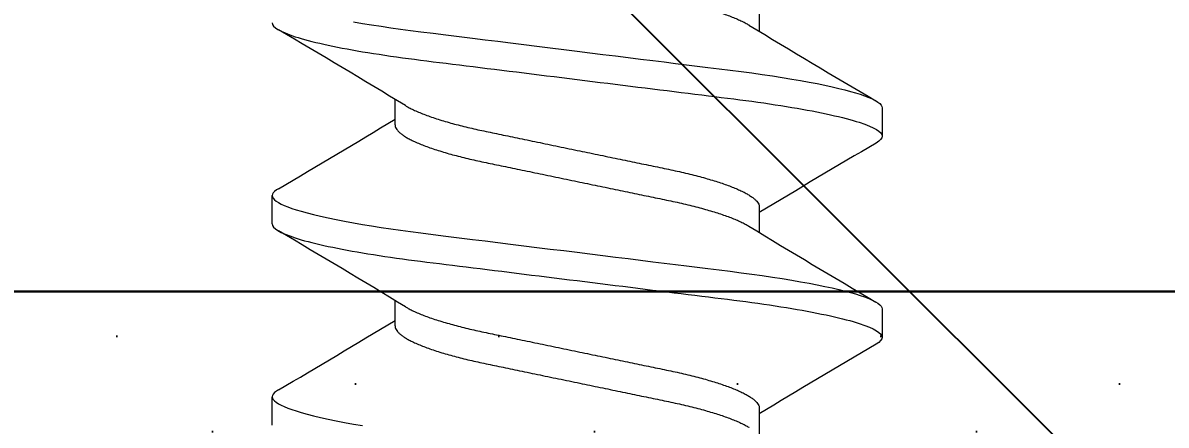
# Model space of a CAD drawing. Header units: inches. Extents: x 129892 to 140765, y 18172 to 24435.
# Drawn here: x 133305.73 to 133313.79, y 22530.05 to 22532.89 of the extents above; entities that cross this region are included whole.
import ezdxf

# ---------------------------------------------------------------- set-up
doc = ezdxf.new("R2010")
doc.units = ezdxf.units.IN
doc.header["$MEASUREMENT"] = 0
doc.header["$PDMODE"] = 66
doc.styles.add('EXCELSIOR', font='dim.shx', dxfattribs={"height": 45})
doc.dimstyles.new('EXCELSIOR', dxfattribs={"dimtxt": 50, "dimasz": 15, "dimexe": 20, "dimexo": 20, "dimgap": 10, "dimtad": 1, "dimdec": 0, "dimtxsty": 'EXCELSIOR', "dimblk": 'OBLIQUE', "dimcen": 2.5, "dimclrd": 1, "dimclre": 1, "dimclrt": 1, "dimadec": 0, "dimazin": 0, "dimtfac": 1, "dimtdec": 0, "dimtofl": 0, "dimtmove": 0, "dimatfit": 3, "dimfxl": 0, "dimlwd": 25, "dimarcsym": 0})

# ---------------------------------------------------------------- blocks, each defined once
blk = doc.blocks.new('A$C105D4D3B')
at = {"color": 251, "linetype": 'Continuous', "lineweight": 15}
for p, q in [((5.3382, 16.7576), (5.3382, 16.5775)), ((2.7695, 15.9176), (2.7695, 16.0978)), ((6.2042, 16.0376), (6.2042, 15.8376)), ((1.9034, 15.2176), (1.9034, 15.4176)), ((5.3382, 15.3376), (5.3382, 15.1575)), ((2.7695, 14.4976), (2.7695, 14.6778)), ((6.2042, 14.6176), (6.2042, 14.4176)), ((1.9034, 13.7976), (1.9034, 13.9976)), ((5.3382, 13.9176), (5.3382, 13.7375))]:
    blk.add_line(p, q, dxfattribs=at)
for points in [[(2.4752, 16.6453), (2.5402, 16.6341), (2.6044, 16.6235), (2.6705, 16.6132), (2.7385, 16.6031), (2.808, 16.5933), (2.879, 16.5837), (2.9511, 16.5744), (3.0379, 16.5636), (3.1277, 16.5524), (3.2206, 16.5409), (3.3163, 16.5291), (3.4039, 16.5182), (3.4933, 16.5071), (3.5842, 16.4958), (3.6765, 16.4844), (3.7699, 16.4728), (3.8641, 16.4611), (3.9588, 16.4494), (4.0538, 16.4376), (4.1441, 16.4264), (4.2342, 16.4152), (4.3238, 16.4041), (4.4127, 16.3931), (4.5006, 16.3822), (4.5874, 16.3714), (4.668, 16.3614), (4.7473, 16.3516), (4.825, 16.342), (4.901, 16.3325), (4.9752, 16.3233), (5.0557, 16.3134), (5.1337, 16.3037), (5.2099, 16.294), (5.2849, 16.2839), (5.3584, 16.2736), (5.4301, 16.263), (5.4999, 16.2522), (5.5674, 16.2411), (5.6293, 16.2304), (5.6888, 16.2196), (5.7457, 16.2086), (5.7997, 16.1975), (5.8508, 16.1863), (5.8988, 16.1752), (5.9411, 16.1646), (5.9805, 16.154), (6.0167, 16.1435), (6.0498, 16.1331), (6.0798, 16.1227), (6.1094, 16.1113), (6.1349, 16.1001), (6.1564, 16.089), (6.1738, 16.0782), (6.1873, 16.0676), (6.1968, 16.0573), (6.2024, 16.0473), (6.2042, 16.0376), (6.2042, 16.0376)], [(1.9471, 15.4664), (1.9338, 15.4582), (1.9204, 15.4476), (1.9109, 15.4373), (1.9053, 15.4273), (1.9034, 15.4176), (1.9051, 15.4084), (1.9102, 15.3989), (1.9187, 15.3891), (1.9308, 15.3791), (1.9466, 15.3689), (1.9659, 15.3584), (1.9875, 15.3484), (2.0124, 15.3383), (2.0405, 15.328), (2.0719, 15.3176), (2.1063, 15.3071), (2.1485, 15.2953), (2.1944, 15.2835), (2.244, 15.2718), (2.297, 15.26), (2.3533, 15.2483), (2.4128, 15.2368), (2.4752, 15.2253), (2.5402, 15.2141), (2.6044, 15.2035), (2.6705, 15.1932), (2.7385, 15.1831), (2.808, 15.1733), (2.879, 15.1637), (2.9511, 15.1544), (3.0379, 15.1436), (3.1277, 15.1324), (3.2206, 15.1209), (3.3163, 15.1091), (3.4039, 15.0982), (3.4933, 15.0871), (3.5842, 15.0758), (3.6765, 15.0644), (3.7699, 15.0528), (3.8641, 15.0411), (3.9588, 15.0294), (4.0538, 15.0176), (4.1441, 15.0064), (4.2342, 14.9952), (4.3238, 14.9841), (4.4127, 14.9731), (4.5006, 14.9622), (4.5874, 14.9514), (4.668, 14.9414), (4.7473, 14.9316), (4.825, 14.922), (4.901, 14.9125), (4.9752, 14.9033), (5.0557, 14.8934), (5.1337, 14.8837), (5.2099, 14.874), (5.2849, 14.8639), (5.3584, 14.8536), (5.4301, 14.843), (5.4999, 14.8322), (5.5674, 14.8211), (5.6293, 14.8104), (5.6888, 14.7996), (5.7457, 14.7886), (5.7997, 14.7775), (5.8508, 14.7663), (5.8988, 14.7552), (5.9411, 14.7446), (5.9805, 14.734), (6.0167, 14.7235), (6.0498, 14.7131), (6.0798, 14.7027), (6.1094, 14.6913), (6.1349, 14.6801), (6.1564, 14.669), (6.1738, 14.6582), (6.1873, 14.6476), (6.1968, 14.6373), (6.2024, 14.6273), (6.2042, 14.6176), (6.2042, 14.6176)], [(1.9471, 14.0464), (1.9338, 14.0382), (1.9204, 14.0276), (1.9109, 14.0173), (1.9053, 14.0073), (1.9034, 13.9976), (1.9051, 13.9884), (1.9102, 13.9789), (1.9187, 13.9691), (1.9308, 13.9591), (1.9466, 13.9489), (1.9659, 13.9384), (1.9875, 13.9284), (2.0124, 13.9182), (2.0405, 13.908), (2.0719, 13.8976), (2.1063, 13.8871), (2.1485, 13.8753), (2.1944, 13.8635), (2.244, 13.8518), (2.297, 13.84), (2.3533, 13.8283), (2.4128, 13.8168), (2.4752, 13.8053), (2.5402, 13.7941)]]:
    blk.add_lwpolyline(points, dxfattribs=at)
for centre, radius, start, end in [((38.3584, 70.9562), 63.6189, 238.655364, 239.595764), ((-30.8866, -39.3446), 64.8581, 58.664342, 59.586785), ((-33.0761, 75.09), 69.149, 300.429898, 301.223784), ((41.6033, -44.5376), 69.9674, 120.434483, 121.21919), ((-30.8866, -40.7646), 64.8581, 58.664342, 59.586785), ((38.3584, 69.5362), 63.6189, 238.655364, 239.595764), ((-33.0761, 73.67), 69.149, 300.429898, 301.223784), ((41.6033, -45.9576), 69.9674, 120.434483, 121.21919)]:
    blk.add_arc(centre, radius, start, end, dxfattribs=at)
for points, knots in [([(2.7695, 17.3376), (2.7698, 17.3335), (2.7705, 17.3252), (2.7762, 17.3123), (2.7854, 17.299), (2.7985, 17.2852), (2.8156, 17.2711), (2.8365, 17.2566), (2.8614, 17.2419), (2.8905, 17.2268), (2.9241, 17.2114), (2.9621, 17.1957), (3.0039, 17.18), (3.0492, 17.1645), (3.0977, 17.1491), (3.1484, 17.1343), (3.2008, 17.12), (3.2544, 17.1063), (3.3099, 17.0931), (3.3669, 17.0803), (3.4255, 17.068), (3.4859, 17.0555), (3.5485, 17.0425), (3.6144, 17.0288), (3.6833, 17.0145), (3.7552, 16.9996), (3.8285, 16.9844), (3.9029, 16.9689), (3.9782, 16.9533), (4.0527, 16.9378), (4.126, 16.9226), (4.1979, 16.9077), (4.2691, 16.8929), (4.3393, 16.8783), (4.4082, 16.864), (4.4754, 16.8501), (4.5408, 16.8365), (4.6051, 16.8231), (4.668, 16.8101), (4.7298, 16.7973), (4.7898, 16.7839), (4.8481, 16.7701), (4.9044, 16.7558), (4.9577, 16.7413), (5.0077, 16.7267), (5.0542, 16.7121), (5.0978, 16.6973), (5.1382, 16.6824), (5.1752, 16.6674), (5.2088, 16.6524), (5.2382, 16.6375), (5.2568, 16.6274), (5.2644, 16.6224), (5.2647, 16.6222)], [0, 0, 0, 0, 0.018809, 0.037876, 0.057178, 0.076688, 0.096379, 0.116219, 0.136178, 0.156223, 0.177278, 0.198351, 0.219402, 0.240393, 0.261284, 0.282037, 0.301688, 0.321151, 0.340399, 0.359407, 0.378167, 0.39704, 0.416165, 0.435519, 0.45601, 0.47669, 0.497523, 0.518473, 0.539501, 0.560569, 0.58068, 0.600757, 0.620765, 0.640672, 0.660445, 0.680053, 0.699467, 0.718661, 0.738503, 0.758141, 0.77801, 0.798146, 0.81852, 0.839101, 0.858909, 0.878842, 0.89887, 0.918958, 0.939072, 0.959178, 0.979242, 0.999229, 1, 1, 1, 1]), ([(1.9034, 16.6376), (1.9034, 16.6087), (1.9558, 16.5751), (2.1738, 16.5046), (2.3392, 16.4679), (2.6407, 16.4171), (2.7498, 16.4009), (2.9772, 16.3706), (3.0954, 16.3564), (3.4785, 16.3089), (3.7657, 16.2733), (4.3419, 16.2019), (4.6292, 16.1662), (5.0123, 16.1187), (5.1304, 16.1046), (5.3579, 16.0743), (5.4669, 16.058), (5.7685, 16.0073), (5.9339, 15.9706), (6.1519, 15.9001), (6.2042, 15.8665), (6.2042, 15.8376)], [0, 0, 0, 0, 0.125, 0.125, 0.25, 0.25, 0.3125, 0.3125, 0.375, 0.375, 0.5, 0.5, 0.625, 0.625, 0.6875, 0.6875, 0.75, 0.75, 0.875, 0.875, 1, 1, 1, 1]), ([(2.8432, 16.053), (2.8493, 16.0493), (2.8635, 16.0407), (2.8906, 16.0268), (2.9241, 16.0114), (2.9621, 15.9957), (3.0039, 15.98), (3.0492, 15.9645), (3.0977, 15.9491), (3.1484, 15.9343), (3.2008, 15.92), (3.2544, 15.9063), (3.3099, 15.8931), (3.3669, 15.8803), (3.4255, 15.868), (3.4859, 15.8555), (3.5485, 15.8425), (3.6144, 15.8288), (3.6833, 15.8145), (3.7552, 15.7996), (3.8285, 15.7844), (3.9029, 15.7689), (3.9782, 15.7533), (4.0527, 15.7378), (4.126, 15.7226), (4.1979, 15.7077), (4.2691, 15.6929), (4.3393, 15.6783), (4.4082, 15.664), (4.4754, 15.6501), (4.5408, 15.6365), (4.6051, 15.6231), (4.668, 15.6101), (4.7298, 15.5973), (4.7898, 15.5839), (4.8481, 15.5701), (4.9044, 15.5558), (4.9577, 15.5413), (5.0077, 15.5267), (5.0542, 15.5121), (5.0978, 15.4973), (5.1382, 15.4824), (5.1752, 15.4674), (5.2087, 15.4524), (5.2385, 15.4375), (5.2649, 15.4225), (5.2875, 15.4075), (5.3063, 15.3927), (5.3207, 15.3782), (5.3308, 15.3641), (5.3371, 15.3506), (5.3378, 15.3419), (5.3382, 15.3376)], [0, 0, 0, 0, 0.015022, 0.035067, 0.056123, 0.077196, 0.098247, 0.119238, 0.140129, 0.160884, 0.180534, 0.199997, 0.219246, 0.238254, 0.257015, 0.275888, 0.295014, 0.314368, 0.334859, 0.35554, 0.376373, 0.397323, 0.418352, 0.43942, 0.459532, 0.479609, 0.499618, 0.519525, 0.539298, 0.558906, 0.578321, 0.597515, 0.617358, 0.636996, 0.656865, 0.677001, 0.697376, 0.717957, 0.737765, 0.757699, 0.777727, 0.797816, 0.81793, 0.838037, 0.858101, 0.878088, 0.898909, 0.919573, 0.940046, 0.960295, 0.980289, 1, 1, 1, 1]), ([(2.7695, 15.9176), (2.7698, 15.9135), (2.7705, 15.9052), (2.7762, 15.8923), (2.7854, 15.879), (2.7985, 15.8652), (2.8156, 15.8511), (2.8365, 15.8366), (2.8614, 15.8219), (2.8905, 15.8068), (2.9241, 15.7914), (2.9621, 15.7757), (3.0039, 15.76), (3.0492, 15.7445), (3.0977, 15.7291), (3.1484, 15.7143), (3.2008, 15.7), (3.2544, 15.6863), (3.3099, 15.6731), (3.3669, 15.6603), (3.4255, 15.648), (3.4859, 15.6355), (3.5485, 15.6225), (3.6144, 15.6088), (3.6833, 15.5945), (3.7552, 15.5796), (3.8285, 15.5644), (3.9029, 15.5489), (3.9782, 15.5333), (4.0527, 15.5178), (4.126, 15.5026), (4.1979, 15.4877), (4.2691, 15.4729), (4.3393, 15.4583), (4.4082, 15.444), (4.4754, 15.4301), (4.5408, 15.4165), (4.6051, 15.4031), (4.668, 15.3901), (4.7298, 15.3773), (4.7898, 15.3639), (4.8481, 15.3501), (4.9044, 15.3358), (4.9577, 15.3213), (5.0077, 15.3067), (5.0542, 15.2921), (5.0978, 15.2773), (5.1382, 15.2624), (5.1752, 15.2474), (5.2088, 15.2324), (5.2382, 15.2175), (5.2568, 15.2074), (5.2644, 15.2024), (5.2647, 15.2022)], [0, 0, 0, 0, 0.018809, 0.037876, 0.057178, 0.076688, 0.096379, 0.116219, 0.136178, 0.156223, 0.177278, 0.198351, 0.219402, 0.240393, 0.261284, 0.282037, 0.301688, 0.321151, 0.340399, 0.359407, 0.378167, 0.39704, 0.416165, 0.435519, 0.45601, 0.47669, 0.497523, 0.518473, 0.539501, 0.560569, 0.58068, 0.600757, 0.620765, 0.640672, 0.660445, 0.680053, 0.699467, 0.718661, 0.738503, 0.758141, 0.77801, 0.798146, 0.81852, 0.839101, 0.858909, 0.878842, 0.89887, 0.918958, 0.939072, 0.959178, 0.979242, 0.999229, 1, 1, 1, 1]), ([(1.9034, 15.2176), (1.9034, 15.1887), (1.9558, 15.1551), (2.1738, 15.0846), (2.3392, 15.0479), (2.6407, 14.9971), (2.7498, 14.9809), (2.9772, 14.9506), (3.0954, 14.9364), (3.4785, 14.8889), (3.7657, 14.8533), (4.3419, 14.7819), (4.6292, 14.7462), (5.0123, 14.6987), (5.1304, 14.6846), (5.3579, 14.6543), (5.4669, 14.638), (5.7685, 14.5873), (5.9339, 14.5506), (6.1519, 14.4801), (6.2042, 14.4465), (6.2042, 14.4176)], [0, 0, 0, 0, 0.125, 0.125, 0.25, 0.25, 0.3125, 0.3125, 0.375, 0.375, 0.5, 0.5, 0.625, 0.625, 0.6875, 0.6875, 0.75, 0.75, 0.875, 0.875, 1, 1, 1, 1]), ([(2.8432, 14.633), (2.8493, 14.6293), (2.8635, 14.6207), (2.8906, 14.6068), (2.9241, 14.5914), (2.9621, 14.5757), (3.0039, 14.56), (3.0492, 14.5445), (3.0977, 14.5291), (3.1484, 14.5143), (3.2008, 14.5), (3.2544, 14.4863), (3.3099, 14.4731), (3.3669, 14.4603), (3.4255, 14.448), (3.4859, 14.4355), (3.5485, 14.4225), (3.6144, 14.4088), (3.6833, 14.3945), (3.7552, 14.3796), (3.8285, 14.3644), (3.9029, 14.3489), (3.9782, 14.3333), (4.0527, 14.3178), (4.126, 14.3026), (4.1979, 14.2877), (4.2691, 14.2729), (4.3393, 14.2583), (4.4082, 14.244), (4.4754, 14.2301), (4.5408, 14.2165), (4.6051, 14.2031), (4.668, 14.1901), (4.7298, 14.1773), (4.7898, 14.1639), (4.8481, 14.1501), (4.9044, 14.1358), (4.9577, 14.1213), (5.0077, 14.1067), (5.0542, 14.0921), (5.0978, 14.0773), (5.1382, 14.0624), (5.1752, 14.0474), (5.2087, 14.0324), (5.2385, 14.0175), (5.2649, 14.0025), (5.2875, 13.9875), (5.3063, 13.9727), (5.3207, 13.9582), (5.3308, 13.9441), (5.3371, 13.9306), (5.3378, 13.9219), (5.3382, 13.9176)], [0, 0, 0, 0, 0.015022, 0.035067, 0.056123, 0.077196, 0.098247, 0.119238, 0.140129, 0.160884, 0.180534, 0.199997, 0.219246, 0.238254, 0.257015, 0.275888, 0.295014, 0.314368, 0.334859, 0.35554, 0.376373, 0.397323, 0.418352, 0.43942, 0.459532, 0.479609, 0.499618, 0.519525, 0.539298, 0.558906, 0.578321, 0.597515, 0.617358, 0.636996, 0.656865, 0.677001, 0.697376, 0.717957, 0.737765, 0.757699, 0.777727, 0.797816, 0.81793, 0.838037, 0.858101, 0.878088, 0.898909, 0.919573, 0.940046, 0.960295, 0.980289, 1, 1, 1, 1]), ([(2.7695, 14.4976), (2.7698, 14.4935), (2.7705, 14.4852), (2.7762, 14.4723), (2.7854, 14.459), (2.7985, 14.4452), (2.8156, 14.4311), (2.8365, 14.4166), (2.8614, 14.4019), (2.8905, 14.3868), (2.9241, 14.3714), (2.9621, 14.3557), (3.0039, 14.34), (3.0492, 14.3245), (3.0977, 14.3091), (3.1484, 14.2943), (3.2008, 14.28), (3.2544, 14.2663), (3.3099, 14.2531), (3.3669, 14.2403), (3.4255, 14.228), (3.4859, 14.2155), (3.5485, 14.2025), (3.6144, 14.1888), (3.6833, 14.1745), (3.7552, 14.1596), (3.8285, 14.1444), (3.9029, 14.1289), (3.9782, 14.1133), (4.0527, 14.0978), (4.126, 14.0826), (4.1979, 14.0677), (4.2691, 14.0529), (4.3393, 14.0383), (4.4082, 14.024), (4.4754, 14.0101), (4.5408, 13.9965), (4.6051, 13.9831), (4.668, 13.9701), (4.7298, 13.9573), (4.7898, 13.9439), (4.8481, 13.9301), (4.9044, 13.9158), (4.9577, 13.9013), (5.0077, 13.8867), (5.0542, 13.8721), (5.0978, 13.8573), (5.1382, 13.8424), (5.1752, 13.8274), (5.2088, 13.8124), (5.2382, 13.7975), (5.2568, 13.7874), (5.2644, 13.7824), (5.2647, 13.7822)], [0, 0, 0, 0, 0.018809, 0.037876, 0.057178, 0.076688, 0.096379, 0.116219, 0.136178, 0.156223, 0.177278, 0.198351, 0.219402, 0.240393, 0.261284, 0.282037, 0.301688, 0.321151, 0.340399, 0.359407, 0.378167, 0.39704, 0.416165, 0.435519, 0.45601, 0.47669, 0.497523, 0.518473, 0.539501, 0.560569, 0.58068, 0.600757, 0.620765, 0.640672, 0.660445, 0.680053, 0.699467, 0.718661, 0.738503, 0.758141, 0.77801, 0.798146, 0.81852, 0.839101, 0.858909, 0.878842, 0.89887, 0.918958, 0.939072, 0.959178, 0.979242, 0.999229, 1, 1, 1, 1])]:
    blk.add_open_spline(points, degree=3, knots=knots, dxfattribs=at)
for points in [[(6.2042, 15.8376), (6.2042, 15.8225), (6.1903, 15.8061), (6.1611, 15.7889)], [(6.2042, 14.4176), (6.2042, 14.4025), (6.1903, 14.3861), (6.1611, 14.3689)]]:
    blk.add_open_spline(points, degree=3, dxfattribs=at)
blk = doc.blocks.new('_OBLIQUE')
at = {"color": 0, "linetype": 'ByBlock'}
blk.add_line((-0.5, -0.5), (0.5, 0.5), dxfattribs=at)
blk = doc.blocks.new('*D168')
at = {"color": 1, "lineweight": -2}
for p, q in [((133779.4704, 23003.9557), (133852.939, 22930.4871)), ((133309.2444, 22533.7297), (133382.713, 22460.2611))]:
    blk.add_line(p, q, dxfattribs=at)
at = {"color": 1, "lineweight": 25}
blk.add_line((133368.5708, 22474.4032), (133838.7968, 22944.6292), dxfattribs=at)
at = {"layer": 'Defpoints', "color": 0}
for p in [(133765.3283, 23018.0978), (133838.7968, 22944.6292), (133295.1022, 22547.8718)]:
    blk.add_point(p, dxfattribs=at)
at = {"color": 1, "lineweight": 25, "xscale": 15, "yscale": 15, "zscale": 15}
for p, rotation in [((133838.7968, 22944.6292), 44.99999999955784), ((133368.5708, 22474.4032), 224.9999999995578)]:
    blk.add_blockref('_OBLIQUE', p, dxfattribs=dict(at, rotation=rotation))
at = {"color": 1, "insert": (133580.7029, 22732.4972), "char_height": 45, "attachment_point": 5, "rotation": 45, "style": 'EXCELSIOR'}
blk.add_mtext('665', dxfattribs=at)

msp = doc.modelspace()

# ---------------------------------------------------------------- hatches: boundary and pattern name
h = msp.add_hatch()
h.set_pattern_fill('DOTS', color=251, scale=0.6, angle=315)
h.set_pattern_definition([(315, (-200744.9914, 159224.7642), (1.0102788136, 0.3367596045), [0, -0.9525])])
h.paths.add_polyline_path([(133318.1396, 22530.9888), (133318.1396, 22524.9888), (133301.1396, 22524.9888), (133301.1396, 22530.9888)])

# ---------------------------------------------------------------- linework, layer by layer
at = {"color": 251}
for points in [[(133294.6396, 22543.9888), (133959.6396, 22543.9888), (133959.6396, 22530.9888), (133294.6396, 22530.9888)], [(133318.1396, 22530.9888), (133318.1396, 22524.9888), (133301.1396, 22524.9888), (133301.1396, 22530.9888)]]:
    msp.add_lwpolyline(points, close=True, dxfattribs=at)

# ---------------------------------------------------------------- block references
msp.add_blockref('A$C105D4D3B', (133305.5857, 22516.2482))

# ---------------------------------------------------------------- dimensions: what is measured, and where the dimension line sits
dim = msp.add_linear_dim(base=(133838.7968, 22944.6292), p1=(133295.1022, 22547.8718), p2=(133765.3283, 23018.0978), angle=45, dimstyle='EXCELSIOR')
dim.commit()
dim.dimension.update_dxf_attribs({"geometry": '*D168', "text_midpoint": (133580.7029, 22732.4972)})

doc.saveas('drawing.dxf')
